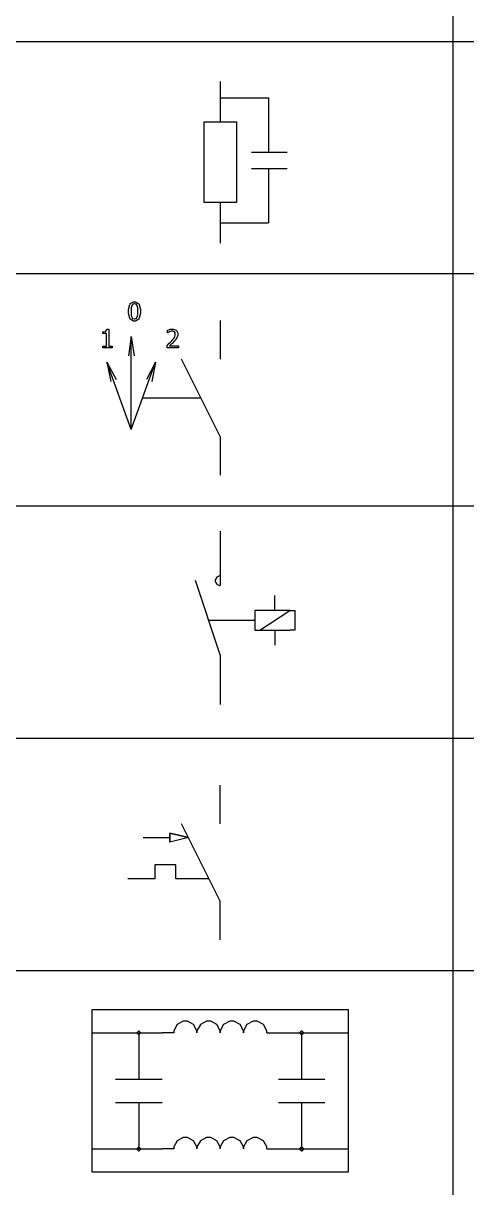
# Model space of a CAD drawing. Header units: millimetres. Extents: x 1974 to 2560, y 1429 to 1567.
# Drawn here: x 2493.15 to 2495.17, y 1517.24 to 1522.53 of the extents above; entities that cross this region are included whole.
import ezdxf

# ---------------------------------------------------------------- set-up
doc = ezdxf.new("R2010")
doc.units = ezdxf.units.MM
doc.layers.add('TEXTO', color=4, linetype='Continuous')

msp = doc.modelspace()

# ---------------------------------------------------------------- linework, layer by layer
at = {"layer": 'TEXTO', "color": 0}
for p, q in [((2495.1048, 1531.9544), (2495.1048, 1515.0586)), ((2507.7976, 1522.4505), (2478.9131, 1522.4505)), ((2494.0488, 1522.2703), (2494.0488, 1522.0859)), ((2494.0488, 1522.1957), (2494.2683, 1522.1957)), ((2494.2683, 1522.1957), (2494.2683, 1521.9479)), ((2493.9757, 1522.0859), (2494.1221, 1522.0859)), ((2493.9757, 1521.7197), (2493.9757, 1522.0859)), ((2494.1221, 1522.0859), (2494.1221, 1521.7197)), ((2494.1913, 1521.9479), (2494.3522, 1521.9479)), ((2494.1913, 1521.8747), (2494.3522, 1521.8747)), ((2494.2683, 1521.8747), (2494.2683, 1521.6276)), ((2494.1221, 1521.7197), (2493.9757, 1521.7197)), ((2494.0488, 1521.7197), (2494.0488, 1521.5354)), ((2494.0488, 1521.6276), (2494.2683, 1521.6276)), ((2507.7976, 1521.3945), (2478.9131, 1521.3945)), ((2493.6326, 1521.233), (2493.6381, 1521.2563)), ((2493.6381, 1521.2563), (2493.6393, 1521.258)), ((2493.6393, 1521.258), (2493.6403, 1521.2599)), ((2493.6403, 1521.2599), (2493.6547, 1521.2686)), ((2493.6468, 1521.2496), (2493.6449, 1521.2406)), ((2493.6471, 1521.2503), (2493.6468, 1521.2496)), ((2493.6474, 1521.2511), (2493.6471, 1521.2503)), ((2493.6513, 1521.2567), (2493.6474, 1521.2511)), ((2493.6519, 1521.257), (2493.6513, 1521.2567)), ((2493.6524, 1521.2573), (2493.6519, 1521.257)), ((2493.6577, 1521.2593), (2493.6524, 1521.2573)), ((2493.6547, 1521.2686), (2493.6596, 1521.2686)), ((2493.6596, 1521.2593), (2493.6577, 1521.2593)), ((2493.6596, 1521.2686), (2493.6647, 1521.2686)), ((2493.6614, 1521.2593), (2493.6596, 1521.2593)), ((2493.6668, 1521.2573), (2493.6614, 1521.2593)), ((2493.6647, 1521.2686), (2493.679, 1521.2594)), ((2493.6674, 1521.257), (2493.6668, 1521.2573)), ((2493.6678, 1521.2567), (2493.6674, 1521.257)), ((2493.6718, 1521.2512), (2493.6678, 1521.2567)), ((2493.6721, 1521.2504), (2493.6718, 1521.2512)), ((2493.6722, 1521.2498), (2493.6721, 1521.2504)), ((2493.6742, 1521.2408), (2493.6722, 1521.2498)), ((2493.679, 1521.2594), (2493.6801, 1521.2576)), ((2493.6801, 1521.2576), (2493.6811, 1521.2559)), ((2493.6811, 1521.2559), (2493.6866, 1521.2326)), ((2493.6326, 1521.2245), (2493.6326, 1521.233)), ((2493.6326, 1521.2168), (2493.6326, 1521.2245)), ((2493.638, 1521.1933), (2493.6326, 1521.2168)), ((2493.6446, 1521.2384), (2493.6441, 1521.228)), ((2493.6441, 1521.228), (2493.6441, 1521.2245)), ((2493.6441, 1521.2245), (2493.6441, 1521.2208)), ((2493.6441, 1521.2208), (2493.6446, 1521.2109)), ((2493.6448, 1521.2395), (2493.6446, 1521.2384)), ((2493.6446, 1521.2109), (2493.6447, 1521.2098)), ((2493.6447, 1521.2098), (2493.6447, 1521.2088)), ((2493.6447, 1521.2088), (2493.6467, 1521.1999)), ((2493.6449, 1521.2406), (2493.6448, 1521.2395)), ((2493.6467, 1521.1999), (2493.647, 1521.1992)), ((2493.647, 1521.1992), (2493.6472, 1521.1985)), ((2493.6472, 1521.1985), (2493.6511, 1521.1928)), ((2493.6678, 1521.1926), (2493.6718, 1521.1983)), ((2493.6718, 1521.1983), (2493.6721, 1521.199)), ((2493.6721, 1521.199), (2493.6723, 1521.1997)), ((2493.6721, 1521.199), (2493.6721, 1521.199)), ((2493.6723, 1521.1997), (2493.6742, 1521.2085)), ((2493.6744, 1521.2398), (2493.6742, 1521.2408)), ((2493.6742, 1521.2085), (2493.6744, 1521.2095)), ((2493.6745, 1521.2387), (2493.6744, 1521.2398)), ((2493.6744, 1521.2095), (2493.6745, 1521.2106)), ((2493.675, 1521.2285), (2493.6745, 1521.2387)), ((2493.6745, 1521.2106), (2493.675, 1521.2213)), ((2493.675, 1521.2247), (2493.675, 1521.2285)), ((2493.675, 1521.2213), (2493.675, 1521.2247)), ((2493.6866, 1521.2164), (2493.6811, 1521.1931)), ((2493.6866, 1521.2326), (2493.6866, 1521.2247)), ((2493.6866, 1521.2247), (2493.6866, 1521.2164)), ((2493.6866, 1521.2247), (2493.6866, 1521.2247)), ((2493.5338, 1521.1419), (2493.5339, 1521.143)), ((2493.5339, 1521.143), (2493.5427, 1521.143)), ((2493.5427, 1521.143), (2493.5427, 1521.0668)), ((2493.6391, 1521.1915), (2493.638, 1521.1933)), ((2493.6402, 1521.1897), (2493.6391, 1521.1915)), ((2493.6545, 1521.1807), (2493.6402, 1521.1897)), ((2493.6511, 1521.1928), (2493.6517, 1521.1924)), ((2493.6517, 1521.1924), (2493.6521, 1521.1921)), ((2493.6521, 1521.1921), (2493.6577, 1521.19)), ((2493.6596, 1521.1807), (2493.6545, 1521.1807)), ((2493.6577, 1521.19), (2493.6596, 1521.19)), ((2493.6596, 1521.19), (2493.6616, 1521.19)), ((2493.6644, 1521.1807), (2493.6596, 1521.1807)), ((2493.6616, 1521.19), (2493.6668, 1521.192)), ((2493.6788, 1521.1895), (2493.6644, 1521.1807)), ((2493.6668, 1521.192), (2493.6674, 1521.1923)), ((2493.6674, 1521.1923), (2493.6678, 1521.1926)), ((2493.68, 1521.1913), (2493.6788, 1521.1895)), ((2493.6811, 1521.1931), (2493.68, 1521.1913)), ((2493.8184, 1521.1425), (2493.8195, 1521.1428)), ((2493.8195, 1521.1428), (2493.8205, 1521.1431)), ((2493.8205, 1521.1431), (2493.8286, 1521.1444)), ((2493.8286, 1521.1444), (2493.8313, 1521.1444)), ((2493.8313, 1521.1444), (2493.8359, 1521.1444)), ((2493.8359, 1521.1444), (2493.8487, 1521.1393)), ((2494.0488, 1521.1833), (2494.0488, 1521.0073)), ((2493.5166, 1521.1235), (2493.5166, 1521.1312)), ((2493.5166, 1521.1312), (2493.5197, 1521.1312)), ((2493.5318, 1521.1235), (2493.5166, 1521.1235)), ((2493.5197, 1521.1312), (2493.5286, 1521.1333)), ((2493.5286, 1521.1333), (2493.5293, 1521.1336)), ((2493.5293, 1521.1336), (2493.53, 1521.1341)), ((2493.53, 1521.1341), (2493.5338, 1521.1419)), ((2493.5318, 1521.0668), (2493.5318, 1521.1235)), ((2493.645, 1521.1104), (2493.632, 1521.0223)), ((2493.645, 1521.1104), (2493.6581, 1521.0223)), ((2493.645, 1520.688), (2493.645, 1521.1104)), ((2493.8097, 1521.1394), (2493.8103, 1521.1397)), ((2493.8097, 1521.1274), (2493.8097, 1521.1394)), ((2493.8103, 1521.1274), (2493.8097, 1521.1274)), ((2493.8103, 1521.1397), (2493.8184, 1521.1425)), ((2493.8105, 1521.1276), (2493.8103, 1521.1274)), ((2493.8135, 1521.1295), (2493.8105, 1521.1276)), ((2493.8139, 1521.1297), (2493.8135, 1521.1295)), ((2493.8141, 1521.13), (2493.8139, 1521.1297)), ((2493.8181, 1521.1319), (2493.8141, 1521.13)), ((2493.8184, 1521.132), (2493.8181, 1521.1319)), ((2493.8189, 1521.1322), (2493.8184, 1521.132)), ((2493.8238, 1521.1338), (2493.8189, 1521.1322)), ((2493.8243, 1521.1338), (2493.8238, 1521.1338)), ((2493.8248, 1521.134), (2493.8243, 1521.1338)), ((2493.8289, 1521.1346), (2493.8248, 1521.134)), ((2493.8274, 1521.0896), (2493.8282, 1521.0905)), ((2493.8282, 1521.0905), (2493.8298, 1521.0923)), ((2493.8305, 1521.1346), (2493.8289, 1521.1346)), ((2493.8298, 1521.0923), (2493.8408, 1521.1064)), ((2493.8317, 1521.1346), (2493.8305, 1521.1346)), ((2493.8357, 1521.134), (2493.8317, 1521.1346)), ((2493.8362, 1521.1338), (2493.8357, 1521.134)), ((2493.8366, 1521.1336), (2493.8362, 1521.1338)), ((2493.8405, 1521.1315), (2493.8366, 1521.1336)), ((2493.8408, 1521.0898), (2493.84, 1521.0888)), ((2493.8408, 1521.1312), (2493.8405, 1521.1315)), ((2493.8412, 1521.1309), (2493.8408, 1521.1312)), ((2493.8408, 1521.1064), (2493.8414, 1521.1074)), ((2493.8413, 1521.0904), (2493.8408, 1521.0898)), ((2493.8437, 1521.1272), (2493.8412, 1521.1309)), ((2493.8466, 1521.0964), (2493.8413, 1521.0904)), ((2493.8414, 1521.1074), (2493.842, 1521.1085)), ((2493.842, 1521.1085), (2493.8449, 1521.1176)), ((2493.8438, 1521.1268), (2493.8437, 1521.1272)), ((2493.8441, 1521.1264), (2493.8438, 1521.1268)), ((2493.8449, 1521.1222), (2493.8441, 1521.1264)), ((2493.8449, 1521.1207), (2493.8449, 1521.1222)), ((2493.8449, 1521.1176), (2493.8449, 1521.1207)), ((2493.8472, 1521.097), (2493.8466, 1521.0964)), ((2493.8476, 1521.0976), (2493.8472, 1521.097)), ((2493.8518, 1521.1037), (2493.8476, 1521.0976)), ((2493.8487, 1521.1393), (2493.8499, 1521.1382)), ((2493.8499, 1521.1382), (2493.851, 1521.1372)), ((2493.851, 1521.1372), (2493.8566, 1521.1253)), ((2493.8522, 1521.1043), (2493.8518, 1521.1037)), ((2493.8525, 1521.1049), (2493.8522, 1521.1043)), ((2493.8552, 1521.1114), (2493.8525, 1521.1049)), ((2493.8554, 1521.112), (2493.8552, 1521.1114)), ((2493.8556, 1521.1128), (2493.8554, 1521.112)), ((2493.8566, 1521.119), (2493.8556, 1521.1128)), ((2493.8566, 1521.1253), (2493.8566, 1521.1212)), ((2493.8566, 1521.1212), (2493.8566, 1521.119)), ((2493.5166, 1521.0583), (2493.5166, 1521.0668)), ((2493.5166, 1521.0668), (2493.5318, 1521.0668)), ((2493.5577, 1521.0583), (2493.5166, 1521.0583)), ((2493.5427, 1521.0668), (2493.5577, 1521.0668)), ((2493.5577, 1521.0668), (2493.5577, 1521.0583)), ((2493.5577, 1521.0668), (2493.5577, 1521.0668)), ((2493.8079, 1521.0701), (2493.8089, 1521.071)), ((2493.8079, 1521.0583), (2493.8079, 1521.0701)), ((2493.86, 1521.0583), (2493.8079, 1521.0583)), ((2493.8089, 1521.071), (2493.8177, 1521.0795)), ((2493.8177, 1521.0795), (2493.8186, 1521.0803)), ((2493.8186, 1521.0803), (2493.8193, 1521.0812)), ((2493.8191, 1521.0686), (2493.8186, 1521.068)), ((2493.8186, 1521.068), (2493.86, 1521.068)), ((2493.8279, 1521.0768), (2493.8191, 1521.0686)), ((2493.8193, 1521.0812), (2493.8274, 1521.0896)), ((2493.829, 1521.0778), (2493.8279, 1521.0768)), ((2493.8301, 1521.0789), (2493.829, 1521.0778)), ((2493.84, 1521.0888), (2493.8301, 1521.0789)), ((2493.86, 1521.068), (2493.86, 1521.0583)), ((2493.86, 1521.068), (2493.86, 1521.068)), ((2493.645, 1520.688), (2493.5343, 1520.9937)), ((2493.5343, 1520.9937), (2493.552, 1520.9064)), ((2493.5343, 1520.9937), (2493.5766, 1520.9154)), ((2493.645, 1520.688), (2493.7557, 1520.9937)), ((2493.7557, 1520.9937), (2493.7134, 1520.9154)), ((2493.7557, 1520.9937), (2493.7379, 1520.9064)), ((2494.0488, 1520.6554), (2493.8728, 1521.0073)), ((2493.6968, 1520.8313), (2493.9608, 1520.8313)), ((2494.0488, 1520.6554), (2494.0488, 1520.4794)), ((2507.7976, 1520.3385), (2478.9131, 1520.3385)), ((2494.0488, 1520.2259), (2494.0488, 1520.0006)), ((2494.0488, 1519.6628), (2493.9362, 1520.0006)), ((2494.0329, 1520.0167), (2494.0263, 1520.0047)), ((2494.0263, 1520.0047), (2494.0263, 1520.0006)), ((2494.0263, 1520.0006), (2494.0263, 1519.9967)), ((2494.0263, 1519.9967), (2494.0329, 1519.9847)), ((2494.0448, 1520.0231), (2494.0329, 1520.0167)), ((2494.0329, 1519.9847), (2494.0448, 1519.9781)), ((2494.0488, 1520.0231), (2494.0448, 1520.0231)), ((2494.0448, 1519.9781), (2494.0488, 1519.9781)), ((2494.0488, 1520.0006), (2494.0488, 1519.9781)), ((2494.2967, 1519.8655), (2494.2967, 1519.9331)), ((2493.9963, 1519.8205), (2494.2066, 1519.8205)), ((2494.3642, 1519.8655), (2494.2066, 1519.8655)), ((2494.2066, 1519.8655), (2494.2066, 1519.7754)), ((2494.2291, 1519.7754), (2494.3642, 1519.8655)), ((2494.3642, 1519.8655), (2494.3868, 1519.8655)), ((2494.3868, 1519.8655), (2494.3868, 1519.7754)), ((2494.2066, 1519.7754), (2494.3642, 1519.7754)), ((2494.2967, 1519.7754), (2494.2967, 1519.7078)), ((2494.3868, 1519.7754), (2494.3642, 1519.7754)), ((2494.0488, 1519.6628), (2494.0488, 1519.4375)), ((2507.7976, 1519.2826), (2478.9131, 1519.2826)), ((2494.0488, 1518.8953), (2494.0488, 1519.0714)), ((2494.0488, 1518.5434), (2493.8728, 1518.8953)), ((2493.6985, 1518.8326), (2493.8195, 1518.8326)), ((2493.8195, 1518.8527), (2493.9043, 1518.8326)), ((2493.8195, 1518.8326), (2493.8195, 1518.8527)), ((2493.8195, 1518.8527), (2493.8195, 1518.8124)), ((2493.9043, 1518.8326), (2493.8195, 1518.8527)), ((2493.8195, 1518.8124), (2493.8195, 1518.8326)), ((2493.9043, 1518.8326), (2493.8195, 1518.8124)), ((2493.9043, 1518.8326), (2493.8195, 1518.8124)), ((2493.8479, 1518.7091), (2493.7522, 1518.7091)), ((2493.7522, 1518.7091), (2493.7522, 1518.6454)), ((2493.8479, 1518.6454), (2493.8479, 1518.7091)), ((2493.7522, 1518.6454), (2493.6286, 1518.6454)), ((2493.9979, 1518.6454), (2493.8479, 1518.6454)), ((2494.0488, 1518.3674), (2494.0488, 1518.5434)), ((2507.7976, 1518.2266), (2478.9131, 1518.2266)), ((2493.4681, 1517.3114), (2493.4681, 1518.0506)), ((2493.4681, 1518.0506), (2494.6296, 1518.0506)), ((2494.6296, 1518.0506), (2494.6296, 1517.3114)), ((2493.8531, 1517.9823), (2493.8376, 1517.9544)), ((2493.8811, 1517.9978), (2493.8531, 1517.9823)), ((2493.8905, 1517.9978), (2493.8811, 1517.9978)), ((2493.8998, 1517.9978), (2493.8905, 1517.9978)), ((2493.9278, 1517.9823), (2493.8998, 1517.9978)), ((2493.9433, 1517.9544), (2493.9278, 1517.9823)), ((2493.9587, 1517.9823), (2493.9433, 1517.9544)), ((2493.9867, 1517.9978), (2493.9587, 1517.9823)), ((2493.996, 1517.9978), (2493.9867, 1517.9978)), ((2494.0054, 1517.9978), (2493.996, 1517.9978)), ((2494.0333, 1517.9823), (2494.0054, 1517.9978)), ((2494.0488, 1517.9544), (2494.0333, 1517.9823)), ((2494.0643, 1517.9823), (2494.0488, 1517.9544)), ((2494.0923, 1517.9978), (2494.0643, 1517.9823)), ((2494.1017, 1517.9978), (2494.0923, 1517.9978)), ((2494.111, 1517.9978), (2494.1017, 1517.9978)), ((2494.139, 1517.9823), (2494.111, 1517.9978)), ((2494.1545, 1517.9544), (2494.139, 1517.9823)), ((2494.1699, 1517.9823), (2494.1545, 1517.9544)), ((2494.1979, 1517.9978), (2494.1699, 1517.9823)), ((2494.2072, 1517.9978), (2494.1979, 1517.9978)), ((2494.2166, 1517.9978), (2494.2072, 1517.9978)), ((2494.2445, 1517.9823), (2494.2166, 1517.9978)), ((2494.26, 1517.9544), (2494.2445, 1517.9823)), ((2493.4681, 1517.945), (2493.7848, 1517.945)), ((2493.6773, 1517.953), (2493.6714, 1517.947)), ((2493.6714, 1517.947), (2493.6714, 1517.945)), ((2493.6714, 1517.945), (2493.6714, 1517.943)), ((2493.6714, 1517.943), (2493.6773, 1517.937)), ((2493.6793, 1517.953), (2493.6773, 1517.953)), ((2493.6773, 1517.937), (2493.6793, 1517.937)), ((2493.6812, 1517.953), (2493.6793, 1517.953)), ((2493.6793, 1517.945), (2493.6793, 1517.7338)), ((2493.6793, 1517.937), (2493.6812, 1517.937)), ((2493.6872, 1517.947), (2493.6812, 1517.953)), ((2493.6812, 1517.937), (2493.6872, 1517.943)), ((2493.6872, 1517.945), (2493.6872, 1517.947)), ((2493.6872, 1517.943), (2493.6872, 1517.945)), ((2493.8376, 1517.945), (2493.7848, 1517.945)), ((2493.8376, 1517.9544), (2493.8376, 1517.945)), ((2493.9433, 1517.9544), (2493.9433, 1517.945)), ((2493.9433, 1517.945), (2493.9433, 1517.9544)), ((2494.0488, 1517.945), (2494.0488, 1517.9544)), ((2494.0488, 1517.9544), (2494.0488, 1517.945)), ((2494.1545, 1517.945), (2494.1545, 1517.9544)), ((2494.1545, 1517.9544), (2494.1545, 1517.945)), ((2494.26, 1517.945), (2494.26, 1517.9544)), ((2494.26, 1517.945), (2494.3129, 1517.945)), ((2494.3129, 1517.945), (2494.6296, 1517.945)), ((2494.4164, 1517.953), (2494.4105, 1517.947)), ((2494.4105, 1517.947), (2494.4105, 1517.945)), ((2494.4105, 1517.945), (2494.4105, 1517.943)), ((2494.4105, 1517.943), (2494.4164, 1517.937)), ((2494.4184, 1517.953), (2494.4164, 1517.953)), ((2494.4164, 1517.937), (2494.4184, 1517.937)), ((2494.4204, 1517.953), (2494.4184, 1517.953)), ((2494.4184, 1517.945), (2494.4184, 1517.7338)), ((2494.4184, 1517.937), (2494.4204, 1517.937)), ((2494.4264, 1517.947), (2494.4204, 1517.953)), ((2494.4204, 1517.937), (2494.4264, 1517.943)), ((2494.4264, 1517.945), (2494.4264, 1517.947)), ((2494.4264, 1517.943), (2494.4264, 1517.945)), ((2493.5736, 1517.7338), (2493.7848, 1517.7338)), ((2494.3129, 1517.7338), (2494.5241, 1517.7338)), ((2493.5736, 1517.6283), (2493.7848, 1517.6283)), ((2493.6793, 1517.6283), (2493.6793, 1517.4171)), ((2494.3129, 1517.6283), (2494.5241, 1517.6283)), ((2494.4184, 1517.6283), (2494.4184, 1517.4171)), ((2493.8531, 1517.4544), (2493.8376, 1517.4265)), ((2493.8811, 1517.4698), (2493.8531, 1517.4544)), ((2493.8905, 1517.4698), (2493.8811, 1517.4698)), ((2493.8998, 1517.4698), (2493.8905, 1517.4698)), ((2493.9278, 1517.4544), (2493.8998, 1517.4698)), ((2493.9433, 1517.4265), (2493.9278, 1517.4544)), ((2493.9587, 1517.4544), (2493.9433, 1517.4265)), ((2493.9867, 1517.4698), (2493.9587, 1517.4544)), ((2493.996, 1517.4698), (2493.9867, 1517.4698)), ((2494.0054, 1517.4698), (2493.996, 1517.4698)), ((2494.0333, 1517.4544), (2494.0054, 1517.4698)), ((2494.0488, 1517.4265), (2494.0333, 1517.4544)), ((2494.0643, 1517.4544), (2494.0488, 1517.4265)), ((2494.0923, 1517.4698), (2494.0643, 1517.4544)), ((2494.1017, 1517.4698), (2494.0923, 1517.4698)), ((2494.111, 1517.4698), (2494.1017, 1517.4698)), ((2494.139, 1517.4544), (2494.111, 1517.4698)), ((2494.1545, 1517.4265), (2494.139, 1517.4544)), ((2494.1699, 1517.4544), (2494.1545, 1517.4265)), ((2494.1979, 1517.4698), (2494.1699, 1517.4544)), ((2494.2072, 1517.4698), (2494.1979, 1517.4698)), ((2494.2166, 1517.4698), (2494.2072, 1517.4698)), ((2494.2445, 1517.4544), (2494.2166, 1517.4698)), ((2494.26, 1517.4265), (2494.2445, 1517.4544)), ((2493.4681, 1517.4171), (2493.7848, 1517.4171)), ((2493.6773, 1517.4249), (2493.6714, 1517.4191)), ((2493.6714, 1517.4191), (2493.6714, 1517.4171)), ((2493.6714, 1517.4171), (2493.6714, 1517.4151)), ((2493.6714, 1517.4151), (2493.6773, 1517.4091)), ((2493.6793, 1517.4249), (2493.6773, 1517.4249)), ((2493.6773, 1517.4091), (2493.6793, 1517.4091)), ((2493.6812, 1517.4249), (2493.6793, 1517.4249)), ((2493.6793, 1517.4091), (2493.6812, 1517.4091)), ((2493.6872, 1517.4191), (2493.6812, 1517.4249)), ((2493.6812, 1517.4091), (2493.6872, 1517.4151)), ((2493.6872, 1517.4171), (2493.6872, 1517.4191)), ((2493.6872, 1517.4151), (2493.6872, 1517.4171)), ((2493.8376, 1517.4171), (2493.7848, 1517.4171)), ((2493.8376, 1517.4265), (2493.8376, 1517.4171)), ((2493.9433, 1517.4265), (2493.9433, 1517.4171)), ((2493.9433, 1517.4171), (2493.9433, 1517.4265)), ((2494.0488, 1517.4171), (2494.0488, 1517.4265)), ((2494.0488, 1517.4265), (2494.0488, 1517.4171)), ((2494.1545, 1517.4171), (2494.1545, 1517.4265)), ((2494.1545, 1517.4265), (2494.1545, 1517.4171)), ((2494.26, 1517.4171), (2494.26, 1517.4265)), ((2494.26, 1517.4171), (2494.3129, 1517.4171)), ((2494.3129, 1517.4171), (2494.6296, 1517.4171)), ((2494.4164, 1517.4249), (2494.4105, 1517.4191)), ((2494.4105, 1517.4191), (2494.4105, 1517.4171)), ((2494.4105, 1517.4171), (2494.4105, 1517.4151)), ((2494.4105, 1517.4151), (2494.4164, 1517.4091)), ((2494.4184, 1517.4249), (2494.4164, 1517.4249)), ((2494.4164, 1517.4091), (2494.4184, 1517.4091)), ((2494.4204, 1517.4249), (2494.4184, 1517.4249)), ((2494.4184, 1517.4091), (2494.4204, 1517.4091)), ((2494.4264, 1517.4191), (2494.4204, 1517.4249)), ((2494.4204, 1517.4091), (2494.4264, 1517.4151)), ((2494.4264, 1517.4171), (2494.4264, 1517.4191)), ((2494.4264, 1517.4151), (2494.4264, 1517.4171)), ((2494.6296, 1517.3114), (2493.4681, 1517.3114))]:
    msp.add_line(p, q, dxfattribs=at)

doc.saveas('drawing.dxf')
